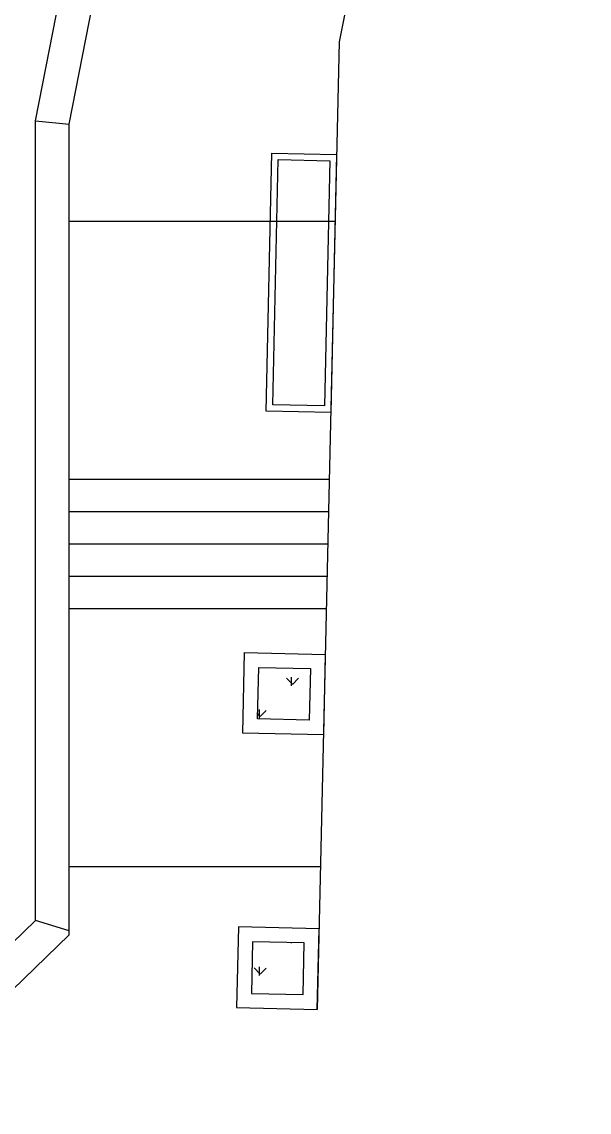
# Model space of a CAD drawing. Header units: millimetres. Extents: x 36720183 to 38160956, y 58934012 to 60388477.
# Drawn here: x 37668401 to 37685982, y 59281816 to 59315618 of the extents above; entities that cross this region are included whole.
import ezdxf

# ---------------------------------------------------------------- set-up
doc = ezdxf.new("R2010")
doc.units = ezdxf.units.MM
doc.header["$LTSCALE"] = 1000
doc.header["$MEASUREMENT"] = 0
for name, color, linetype in [('@ 绿化', 8, 'Continuous'), ('@YL', 2, 'Continuous'), ('@园建', 1, 'Continuous')]:
    doc.layers.add(name, color=color, linetype=linetype)

msp = doc.modelspace()

# ---------------------------------------------------------------- hatches: boundary and pattern name
at = {"layer": '@ 绿化', "linetype": 'Continuous'}
h = msp.add_hatch(dxfattribs=at)
h.set_pattern_fill('GRASS', color=256, scale=500, style=0)
h.set_pattern_definition([(90, (-1991.66574152559, 45.16494518518448), (-997.7954749999999, 997.7954750000001), [264.58066, -1731.01015]), (45, (-1991.66574152559, 45.16494518518448), (-997.7961550815103, 997.7961550815104), [264.58066, -1146.51615]), (135, (-1991.66574152559, 45.16494518518448), (-997.7961550815104, -997.7961550815103), [264.58066, -1146.51615])])
h.paths.add_polyline_path([(37675706.19728804, 59294006.30572234), (37675742.47111515, 59295605.89448495), (37677342.05987777, 59295569.62065784), (37677305.78605065, 59293970.03189523)])
h = msp.add_hatch(dxfattribs=at)
h.set_pattern_fill('GRASS', color=256, scale=500, style=0)
h.set_pattern_definition([(90, (-1991.857398308814, 45.1398816332221), (-997.7954749999999, 997.7954750000001), [264.58066, -1731.01015]), (45, (-1991.857398308814, 45.1398816332221), (-997.7961550815103, 997.7961550815104), [264.58066, -1146.51615]), (135, (-1991.857398308814, 45.1398816332221), (-997.7961550815104, -997.7961550815103), [264.58066, -1146.51615])])
h.paths.add_polyline_path([(37675550.44416557, 59287100.08841684), (37675514.59941933, 59285500.48998155), (37677114.1978546, 59285464.64523531), (37677150.04260085, 59287064.2436706)])

# ---------------------------------------------------------------- linework, layer by layer
at = {"layer": '@YL'}
for points in [[(37685982.01923658, 59503512.77684829), (37682177.50965592, 59334790.44982397), (37678230.29756887, 59314996.95132291), (37677554.00357965, 59285004.67684051)], [(37599087.68288524, 59290866.69059528), (37599139.7610647, 59273205.47322418), (37655336.6555962, 59273206.90394734), (37669869.65385064, 59287319.27447461), (37669869.65387513, 59312444.77128974), (37673193.05375785, 59329418.83044516)], [(37600127.68740664, 59290866.69059479), (37600176.698828, 59274245.49962404), (37654914.78056601, 59274246.89320711), (37668829.65385107, 59287759.02912021), (37668829.65387523, 59312545.6261127), (37672172.4324669, 59329618.66082443)], [(37668829.65387523, 59312545.6261127), (37669869.65387513, 59312444.77128974)], [(37669869.65385076, 59287439.38320743), (37668829.65385107, 59287759.02912021)]]:
    msp.add_lwpolyline(points, dxfattribs=at)
at = {"layer": '@YL', "color": 8}
for points in [[(37669869.6538722, 59309435.62361772), (37678096.71478788, 59309435.62361772)], [(37669869.6538644, 59301435.62361772), (37677924.50400799, 59301435.62361772)], [(37669869.65386342, 59300435.62361772), (37677901.95506828, 59300435.62361772)], [(37669869.65386245, 59299435.62361772), (37677879.40612856, 59299435.62361772)], [(37669869.65386148, 59298435.62361772), (37677856.85718884, 59298435.62361772)], [(37669869.6538605, 59297435.62361772), (37677834.30824913, 59297435.62361772)], [(37669869.6538527, 59289435.62361772), (37677653.91673141, 59289435.62361772)]]:
    msp.add_lwpolyline(points, dxfattribs=at)
at = {"layer": '@园建', "color": 2}
for points in [[(37676152.06793667, 59311550.17097912), (37678151.55995333, 59311505.09687036), (37677971.26351828, 59303507.12880369), (37675971.77150162, 59303552.20291245)], [(37675246.11093467, 59293566.62339672), (37675302.78878955, 59296065.98083831), (37677802.14623113, 59296009.30298344), (37677745.46837624, 59293509.94554186)], [(37675110.63844052, 59287560.05681165), (37675054.63102451, 59285060.68425651), (37677554.00357965, 59285004.67684051), (37677610.01099565, 59287504.04939564)]]:
    msp.add_lwpolyline(points, close=True, dxfattribs=at)
at = {"layer": '@园建', "color": 8}
for points in [[(37676347.50972746, 59311345.71436659), (37677947.10334079, 59311309.65507957), (37677775.8217275, 59303711.58541623), (37676176.22811417, 59303747.64470325)], [(37675706.19728804, 59294006.30572234), (37675742.47111515, 59295605.89448495), (37677342.05987777, 59295569.62065784), (37677305.78605065, 59293970.03189523)], [(37675550.44416557, 59287100.08841684), (37675514.59941933, 59285500.48998155), (37677114.1978546, 59285464.64523531), (37677150.04260085, 59287064.2436706)]]:
    msp.add_lwpolyline(points, close=True, dxfattribs=at)

doc.saveas('drawing.dxf')
